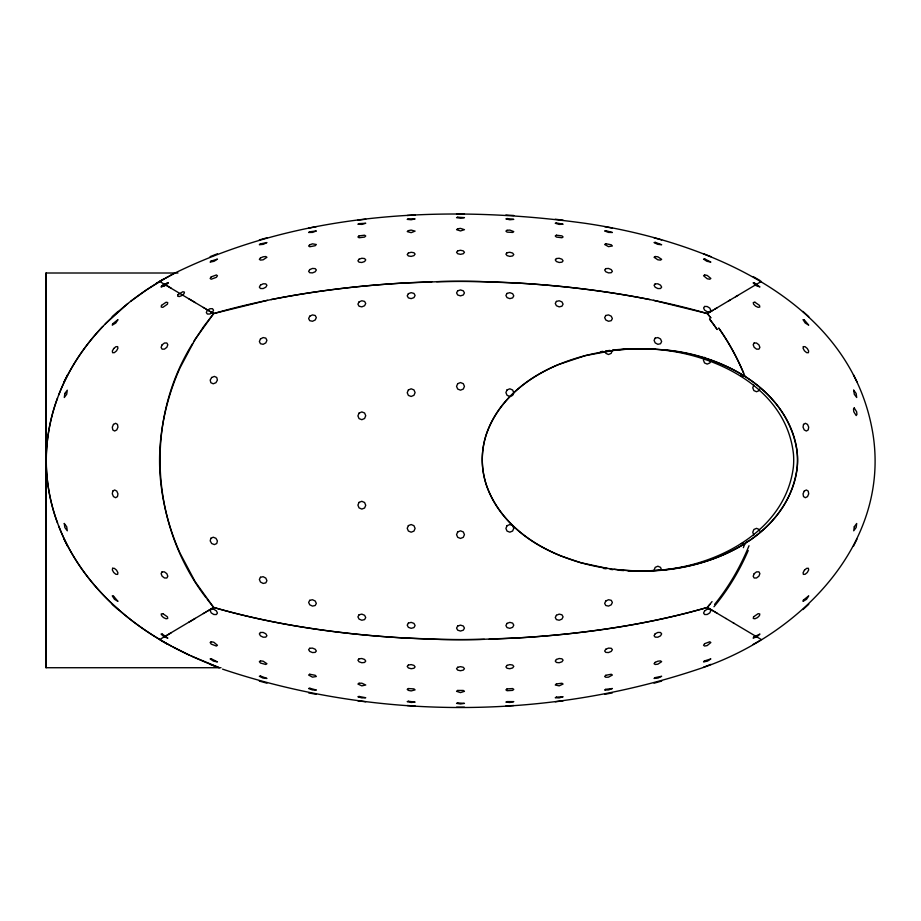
<?xml version="1.0" encoding="UTF-8"?>
<svg xmlns="http://www.w3.org/2000/svg" width="921" height="921" viewBox="0 0 921 921"><rect width="100%" height="100%" fill="white"/><g stroke="black" fill="none" stroke-linecap="round" stroke-linejoin="round"><path stroke-width="1.38" d="M221.005 667.725L46.05 667.725L46.05 273.007L177.949 273.007M57.539 398.045C42.55 437.935 42.55 483.065 57.539 522.955M612.292 350.567L611.187 353.353L608.516 354.516L605.857 353.353L605.109 351.5M704.53 357.348L703.425 360.146L704.53 362.932L707.201 364.094L709.872 362.932L710.966 360.146M654.083 570.145L655.188 567.359L657.859 566.196L660.518 567.359L661.635 570.145M753.862 385.001L752.756 387.787L753.873 390.585L756.544 391.736L759.203 390.585L759.94 388.72M58.702 394.971C68.568 369.459 83.972 346.25 102.795 326.471M743.351 547.673C744.467 544.587 745.63 541.571 749.383 540.65C773.916 523.922 793.994 497.962 797.172 467.73A72.655 69.478 89.4 0 0 797.079 451.647C788.065 388.627 720.913 354.055 663.155 349.773M64.021 381.847L67.544 374.778M853.456 546.222L856.979 539.153M192.616 343.51C144.206 420.839 150.664 525.638 206.016 597.694M193.847 341.449L203.702 326.495L213.66 313.566L267.47 300.315M712.037 601.609L707.34 607.434C636.48 627.8 562.719 636.676 489.166 639.197M709.826 604.406L707.34 607.434C662.579 620.42 616.494 628.444 570.214 633.567A727.083 503.948 0 0 1 518.753 637.885L479.933 639.427A658.008 456.068 0 0 1 441.067 639.427L402.247 637.885A727.083 503.948 0 0 1 350.786 633.567C304.506 628.444 258.421 620.42 213.66 607.434L207.133 599.191M105.247 323.939L127.812 303.585M112.201 316.732L118.049 311.425M802.951 609.575L808.799 604.268M130.863 301.179L146.635 289.816L162.879 279.696M222.548 669.13C375.238 720.314 545.762 720.314 698.452 669.13C796.63 637.056 889.778 546.383 873.166 435.38C852.029 299.682 705.521 240.945 585.376 223.343C448.078 204.37 301.259 211.22 175.013 273.007L169.89 275.747M651.423 570.617C711.818 568.787 785.463 533.305 793.43 466.613A72.483 69.317 89.4 0 0 793.499 454.479C785.993 383.573 705.636 348.99 642.835 348.829A254.127 243.017 89.4 0 0 612.672 350.084M204.876 612.638L159.563 639.623M730.111 300.016L714.984 309.042M156.179 283.392L162.959 279.351M203.38 613.524L206.016 611.958M205.855 612.051L213.66 607.434C286.063 628.214 361.458 637.09 436.6 639.324A664.352 460.465 0 0 0 484.4 639.335M717.079 307.798L707.34 313.566C662.579 300.58 616.494 292.556 570.214 287.433A727.083 503.948 0 0 0 518.753 283.115L479.933 281.573A658.008 456.068 0 0 0 441.067 281.573L402.247 283.115A727.083 503.948 0 0 0 350.786 287.433C304.506 292.556 258.421 300.58 213.66 313.566L195.194 339.239L180.067 367.767A218.081 185.42 -90 0 0 171.168 390.723C165.112 409.223 161.221 428.449 159.966 447.894A170.719 145.15 90 0 0 159.966 473.106C161.221 492.551 165.112 511.777 171.168 530.289A218.081 185.42 90 0 0 180.056 553.233L195.194 581.761L213.66 607.434L212.889 607.883M735.603 296.746L761.437 281.377M207.133 611.291L209.24 610.036M728.384 301.052L737.698 295.503M712.796 310.354L707.34 313.566L653.53 300.315M210.23 609.449L212.06 608.367M163.259 279.477L164.042 279.028M164.813 278.579C117.14 305.507 75.844 346.975 57.125 399.184A184.868 184.868 0 0 0 46.165 460.5A184.868 184.868 0 0 0 57.114 521.816C76.765 576.581 120.996 619.234 171.571 646.162M753.113 644.435L759.963 640.521M164.502 278.764L166.759 277.486M165.204 278.361L171.456 274.895M167.15 277.267L168.716 276.392M171.847 274.688L173.424 273.848M173.827 273.641L174.61 273.215M210.126 256.637L217.483 253.759M703.517 667.241L710.874 664.363M259.342 239.921L266.952 237.814M654.048 683.186L661.658 681.08M271.062 299.59C324.019 289.067 377.898 283.495 431.834 281.803M308.604 228.132L316.364 226.635M604.637 694.365L612.396 692.868M600.469 351.753L602.841 351.35M605.684 350.97L609.967 350.394M357.901 220.165L365.741 219.221M555.259 701.779L563.099 700.835M407.22 215.491L415.106 215.019M505.894 705.981L513.78 705.509M740.622 376.113L744.479 376.067C771.833 393.117 794.777 421.346 797.344 454.444A72.483 69.317 89.4 0 1 797.275 466.579C788.756 538.29 706.66 571.883 643.146 570.951A253.839 242.73 89.4 0 1 627.972 570.79M741.186 543.563L745.031 543.517C702.907 569.5 650.917 575.579 602.679 567.647C554.707 559.461 503.706 533.604 486.415 485.148A77.41 74.025 89.4 0 1 486.184 434.793C503.073 386.187 554.12 360.238 602.035 352.064C650.295 344.109 702.274 350.187 744.479 376.067M456.551 213.799L464.449 213.799M456.551 707.201L464.449 707.201M654.935 349.128L646.68 348.794A254.127 243.017 89.4 0 0 613.812 350.348L585.411 355.598L557.919 364.751A180.228 172.342 89.4 0 0 541.03 372.947C512.951 388.409 488.429 414.508 483.249 447.088A76.547 73.196 89.4 0 0 482.639 467.304C486.219 503.971 514.379 533.201 546.061 549.169A186.503 178.34 89.4 0 0 561.303 556.1L580.667 562.673L607.319 568.395M505.894 215.019L513.78 215.491M407.22 705.509L415.106 705.981M555.259 219.221L563.099 220.165M357.901 700.835L365.741 701.779M603.474 568.43L606.156 568.798M604.637 226.635L612.396 228.132M308.604 692.868L316.364 694.365M649.938 299.59C595.427 288.768 539.936 283.161 484.4 281.676A664.352 460.465 0 0 0 436.6 281.665M654.048 237.814L661.658 239.921M259.342 681.08L266.952 683.186M703.517 253.759L710.874 256.637M210.126 664.363L217.483 667.241M191.257 655.982L219.371 667.725A428.806 428.806 0 0 1 196.484 658.365C137.022 632.589 82.487 587.736 58.702 526.029M189.726 655.28L173.067 646.968M753.113 276.565L759.963 280.479M161.037 640.521L167.887 644.435M212.889 313.117L213.66 313.566L205.855 308.949M708.94 608.367L707.34 607.434L725.99 618.521M212.06 312.633L210.23 311.551M709.826 608.896L713.867 611.291M208.204 310.354L209.24 310.964M159.563 281.377L204.876 308.362M733.243 622.849L761.437 639.623M714.984 611.958L717.298 613.34M725.909 618.475L734.025 623.31M203.38 307.476L206.016 309.042M802.951 311.425L808.799 316.732M112.201 604.268L118.049 609.575M710.805 317.826L707.34 313.566L710.77 317.78M853.456 374.778L856.979 381.847M64.021 539.153L67.544 546.222M759.94 531.348L759.203 529.494L756.532 528.332L753.862 529.494L752.756 532.28L753.873 535.078M46.05 273.007L46.05 667.725M749.015 545.727A233.416 202.332 86.7 0 1 714.615 604.383M744.79 375.895A230.641 196.104 90 0 0 718.668 328.014A231.632 196.91 90 0 1 743.638 373.155M709.619 319.092A244.215 209.032 -88.9 0 1 717.171 329.43M709.515 319.103A243.086 208.111 -88.9 0 1 717.102 329.499M188.701 298.68A235.834 0.921 31.1 0 1 195.275 302.606M171.318 288.319A243.984 0.76 31.1 0 1 166.194 285.165M195.275 618.394A235.834 0.921 -31.1 0 1 188.701 622.32M166.194 635.835A243.984 0.76 -31.1 0 1 171.318 632.681M748.232 550.516A234.901 204.876 85.4 0 1 713.994 606.743M623.851 570.583A253.839 242.73 89.4 0 1 618.359 570.18M612.902 569.65A253.839 242.73 89.4 0 1 610.186 569.339M646.991 570.916A253.839 242.73 89.4 0 1 614.031 569.305M112.615 568.28L112.35 569.995L113.709 572.494L115.896 574.301L117.635 574.382L117.9 572.666L116.541 570.168L114.354 568.349L112.615 568.28M803.365 346.618L803.1 348.334L804.459 350.832L806.646 352.651L808.385 352.72L808.65 351.005L807.291 348.506L805.104 346.699L803.365 346.618M64.297 523.496L64.861 527.526L67.279 530.807L66.715 526.766L64.297 523.496M853.721 390.193L854.285 394.234L856.703 397.504L856.139 393.474L853.721 390.193M161.497 305.404L161.221 307.038L162.844 307.349L167.438 304.172L167.714 302.549L166.091 302.226L161.497 305.404M753.562 616.828L753.286 618.452L754.909 618.774L757.488 617.588L759.503 615.596L759.779 613.962L758.156 613.651L753.562 616.828M112.776 491.1L112.293 493.84L113.479 496.592L115.62 497.72L117.474 496.592L117.957 493.84L116.771 491.1L114.63 489.96L112.776 491.1M803.526 424.408L803.043 427.16L804.229 429.9L806.37 431.04L808.224 429.9L808.707 427.16L807.521 424.408L805.38 423.28L803.526 424.408M210.851 538.29L210.207 540.903L211.669 543.517L214.374 544.599L216.746 543.517L217.402 540.903L215.94 538.29L213.235 537.208L210.851 538.29M178.052 294.593L177.649 296.171L179.227 296.574L181.874 295.549L184.027 293.718L184.43 292.13L182.842 291.738L178.052 294.593M64.861 393.474L64.297 397.504L66.715 394.234L67.279 390.193L64.861 393.474M112.661 323.847L112.281 325.125L115.77 323.052L117.969 319.633L112.661 323.847M803.411 600.089L803.031 601.367L806.52 599.295L808.719 595.875L803.411 600.089M854.285 526.766L853.721 530.807L856.139 527.526L856.703 523.496L854.285 526.766M162.084 344.845L161.106 347.39L162.084 349.163L164.468 349.128L166.839 347.298L167.818 344.753L166.839 342.98L164.468 343.015L162.084 344.845M754.161 573.702L753.182 576.247L754.161 578.02L756.532 577.985L758.916 576.155L759.894 573.61L758.916 571.837L756.532 571.872L754.161 573.702M359.052 413.115L357.912 415.889L359.052 418.618L361.826 419.7L364.589 418.491L365.741 415.716L364.589 412.988L361.826 411.917L359.052 413.115M359.052 502.382L357.912 505.111L359.052 507.885L361.826 509.083L364.589 508.012L365.741 505.284L364.589 502.509L361.826 501.3L359.052 502.382M408.371 389.974L407.22 392.703L408.371 395.397L411.157 396.467L413.943 395.305L415.095 392.576L413.943 389.894L411.157 388.812L408.371 389.974M507.057 525.695L505.905 528.412L507.057 531.106L509.843 532.177L512.629 531.014L513.78 528.297L512.629 525.603L509.843 524.533L507.057 525.695M113.479 424.408L112.293 427.16L112.776 429.9L114.63 431.04L116.771 429.9L117.957 427.16L117.474 424.408L115.62 423.28L113.479 424.408M457.714 383.677L456.551 386.371L457.714 389.065L460.5 390.17L463.286 389.065L464.449 386.371L463.286 383.677L460.5 382.56L457.714 383.677M408.371 525.603L407.22 528.297L408.371 531.026L411.157 532.188L413.943 531.106L415.095 528.424L413.943 525.695L411.157 524.533L408.371 525.603M507.057 389.894L505.905 392.576L507.057 395.305L509.843 396.467L512.629 395.397L513.78 392.703L512.629 389.986L509.843 388.812L507.057 389.894M457.714 531.935L456.551 534.629L457.714 537.323L460.5 538.44L463.286 537.323L464.449 534.629L463.286 531.935L460.5 530.83L457.714 531.935M804.229 491.1L803.043 493.84L803.526 496.592L805.38 497.72L807.521 496.592L808.707 493.84L808.224 491.1L806.37 489.96L804.229 491.1M260.47 338.974L259.365 341.53L260.47 343.74L263.141 344.304L265.812 342.888L266.917 340.333L265.812 338.122L263.141 337.558L260.47 338.974M309.755 316.191L308.627 318.585L309.755 320.681L312.484 321.268L315.212 319.99L316.34 317.595L315.212 315.489L312.484 314.913L309.755 316.191M605.788 601.01L604.66 603.405L605.788 605.511L608.516 606.087L611.245 604.809L612.373 602.415L611.245 600.319L608.516 599.732L605.788 601.01M207.363 310.342L206.304 312.553L207.363 314.061L209.919 313.992L212.475 312.38L213.534 310.181L212.475 308.673L209.919 308.742L207.363 310.342M704.623 610.865L703.563 613.052L704.623 614.549L707.19 614.491L709.757 612.902L710.816 610.727L709.757 609.218L707.19 609.276L704.623 610.865M260.47 577.26L259.365 579.47L260.47 582.026L263.141 583.442L265.812 582.878L266.917 580.667L265.812 578.112L263.141 576.696L260.47 577.26M655.188 338.122L654.083 340.333L655.188 342.888L657.859 344.304L660.53 343.74L661.635 341.53L660.53 338.974L657.859 337.558L655.188 338.122M359.063 301.904L357.912 304.16L359.063 306.221L361.826 306.866L364.589 305.726L365.729 303.458L364.589 301.409L361.826 300.764L359.063 301.904M556.411 615.274L555.271 617.542L556.411 619.591L559.174 620.236L561.937 619.096L563.088 616.84L561.937 614.779L559.174 614.134L556.411 615.274M408.371 293.672L407.22 295.837L408.371 297.886L411.157 298.623L413.943 297.621L415.095 295.457L413.943 293.408L411.157 292.671L408.371 293.672M507.057 623.379L505.905 625.543L507.057 627.592L509.843 628.329L512.629 627.328L513.78 625.163L512.629 623.114L509.843 622.377L507.057 623.379M309.755 600.319L308.627 602.415L309.755 604.809L312.484 606.087L315.212 605.511L316.34 603.405L315.212 601.01L312.484 599.732L309.755 600.319M605.788 315.489L604.66 317.595L605.788 319.99L608.516 321.268L611.245 320.681L612.373 318.585L611.245 316.191L608.516 314.913L605.788 315.489M113.709 348.506L112.35 351.005L112.615 352.72L114.354 352.651L116.541 350.832L117.9 348.334L117.635 346.618L115.896 346.699L113.709 348.506M804.459 570.168L803.1 572.666L803.365 574.382L805.104 574.301L807.291 572.494L808.65 569.995L808.385 568.28L806.646 568.349L804.459 570.168M162.084 571.837L161.106 573.61L162.084 576.155L164.468 577.985L166.839 578.02L167.818 576.247L166.839 573.702L164.468 571.872L162.084 571.837M457.714 290.817L456.551 292.901L457.714 294.996L460.5 295.86L463.286 294.996L464.449 292.901L463.286 290.817L460.5 289.954L457.714 290.817M457.714 626.004L456.551 628.099L457.714 630.183L460.5 631.046L463.286 630.183L464.449 628.099L463.286 626.004L460.5 625.14L457.714 626.004M754.161 342.98L753.182 344.753L754.161 347.298L756.532 349.128L758.916 349.163L759.894 347.39L758.916 344.845L756.532 343.015L754.161 342.98M359.063 614.779L357.912 616.84L359.063 619.096L361.826 620.236L364.589 619.591L365.729 617.542L364.589 615.274L361.826 614.134L359.063 614.779M556.411 301.409L555.271 303.458L556.411 305.726L559.174 306.866L561.937 306.221L563.088 304.16L561.937 301.904L559.174 300.764L556.411 301.409M211.669 377.483L210.207 380.097L210.851 382.71L213.235 383.792L215.94 382.71L217.402 380.097L216.746 377.483L214.374 376.401L211.669 377.483M507.057 293.408L505.905 295.457L507.057 297.621L509.843 298.623L512.629 297.886L513.78 295.837L512.629 293.672L509.843 292.671L507.057 293.408M408.371 623.114L407.22 625.163L408.371 627.328L411.157 628.329L413.943 627.592L415.095 625.543L413.943 623.379L411.157 622.377L408.371 623.114M260.47 285.153L259.365 287.099L260.47 288.515L263.141 288.561L265.812 287.225L266.917 285.28L265.812 283.864L263.141 283.806L260.47 285.153M655.188 633.775L654.083 635.72L655.188 637.136L657.859 637.194L660.53 635.847L661.635 633.901L660.53 632.485L657.859 632.439L655.188 633.775M161.762 285.832L161.071 286.938L164.905 285.648L167.852 282.885L161.762 285.832M753.827 636.998L753.148 638.115L756.97 636.814L759.929 634.062L753.827 636.998M162.28 285.51L161.601 286.615L165.423 285.337L168.382 282.586L162.28 285.51M309.755 269.588L308.616 271.35L309.755 272.72L312.484 272.892L315.212 271.764L316.34 269.991L315.212 268.621L312.484 268.448L309.755 269.588M605.788 649.236L604.66 651.009L605.788 652.379L608.516 652.552L611.245 651.412L612.384 649.65L611.245 648.28L608.516 648.108L605.788 649.236M854.216 407.968L853.502 409.074L853.79 411.768L856.208 415.567L856.933 414.45L856.645 411.768L854.216 407.968M211.22 276.887L210.149 278.464L211.22 279.236L216.389 277.313L217.448 275.736L216.389 274.953L211.22 276.887M704.611 643.687L703.552 645.264L704.611 646.047L707.201 645.575L710.851 642.536L709.78 641.764L704.611 643.687M359.052 259.204L357.912 260.827L359.052 262.186L361.826 262.485L364.589 261.541L365.729 259.918L364.589 258.559L361.826 258.26L359.052 259.204M556.411 659.459L555.271 661.082L556.411 662.441L559.174 662.74L561.948 661.796L563.088 660.173L561.948 658.814L559.174 658.515L556.411 659.459M211.243 609.218L210.184 610.727L211.243 612.902L213.81 614.491L216.377 614.549L217.437 613.052L216.377 610.865L213.81 609.276L211.243 609.218M704.623 306.451L703.563 307.948L704.623 310.135L707.19 311.724L709.757 311.782L710.816 310.273L709.757 308.098L707.19 306.509L704.623 306.451M408.371 253.056L407.22 254.576L408.371 255.957L411.157 256.395L413.943 255.624L415.095 254.104L413.943 252.722L411.157 252.285L408.371 253.056M507.057 665.376L505.905 666.896L507.057 668.278L509.843 668.715L512.629 667.944L513.78 666.424L512.629 665.043L509.843 664.605L507.057 665.376M260.47 632.485L259.365 633.901L260.47 635.847L263.141 637.194L265.812 637.136L266.917 635.72L265.812 633.775L263.141 632.439L260.47 632.485M655.188 283.864L654.083 285.28L655.188 287.225L657.859 288.561L660.53 288.515L661.635 287.099L660.53 285.153L657.859 283.806L655.188 283.864M457.714 250.869L456.551 252.308L457.714 253.736L460.5 254.334L463.286 253.736L464.449 252.308L463.286 250.869L460.5 250.27L457.714 250.869M457.714 667.265L456.551 668.692L457.714 670.131L460.5 670.73L463.286 670.131L464.449 668.692L463.286 667.265L460.5 666.666L457.714 667.265M260.459 257.972L259.354 259.331L260.459 260.102L263.141 259.814L266.929 257.281L265.824 256.522L263.141 256.809L260.459 257.972M655.176 662.349L654.071 663.719L655.176 664.478L657.859 664.191L661.646 661.669L660.541 660.898L657.859 661.186L655.176 662.349M605.788 268.621L604.66 269.991L605.788 271.764L608.516 272.892L611.245 272.72L612.384 271.35L611.245 269.588L608.516 268.448L605.788 268.621M309.755 648.28L308.616 649.65L309.755 651.412L312.484 652.552L315.212 652.379L316.34 651.009L315.212 649.236L312.484 648.108L309.755 648.28M507.057 252.722L505.905 254.104L507.057 255.624L509.843 256.395L512.629 255.957L513.78 254.576L512.629 253.056L509.843 252.285L507.057 252.722M408.371 665.043L407.22 666.424L408.371 667.944L411.157 668.715L413.943 668.278L415.095 666.896L413.943 665.376L411.157 664.605L408.371 665.043M556.411 258.559L555.271 259.918L556.411 261.541L559.174 262.485L561.948 262.186L563.088 260.827L561.948 259.204L559.174 258.26L556.411 258.559M359.052 658.814L357.912 660.173L359.052 661.796L361.826 662.74L364.589 662.441L365.729 661.082L364.589 659.459L361.826 658.515L359.052 658.814M211.013 261.127L210.149 262.071L214.098 261.299L217.46 259.089L211.013 261.127M704.404 660.967L703.54 661.911L707.489 661.14L710.851 658.929L704.404 660.967M309.744 244.779L308.616 245.976L309.744 246.747L315.212 245.711L316.352 244.502L312.484 243.846L309.744 244.779M605.788 675.289L604.648 676.498L605.788 677.269L608.516 677.154L612.384 675.024L611.256 674.253L605.788 675.289M359.052 235.88L357.912 236.962L359.052 237.756L364.589 237.077L365.741 235.995L364.589 235.2L359.052 235.88M556.411 683.923L555.259 685.005L559.174 685.857L563.088 684.038L561.948 683.244L556.411 683.923M408.371 230.63L407.22 231.608L411.157 232.656L415.095 231.125L411.157 230.077L408.371 230.63M507.057 688.896L505.905 689.875L507.057 690.715L512.629 690.37L513.78 689.392L512.629 688.551L507.057 688.896M260.321 243.915L259.354 244.721L263.337 244.33L266.94 242.545L260.321 243.915M655.038 677.649L654.06 678.455L658.055 678.052L661.646 676.279L655.038 677.649M457.714 228.776L456.551 229.674L460.5 230.941L464.449 229.674L460.5 228.396L457.714 228.776M457.714 690.439L456.551 691.326L460.5 692.604L464.449 691.326L463.286 690.439L457.714 690.439M704.611 274.953L703.552 275.736L707.201 278.764L709.78 279.236L710.851 278.464L707.201 275.425L704.611 274.953M211.22 641.764L210.149 642.536L211.22 644.113L216.389 646.047L217.448 645.264L213.799 642.236L211.22 641.764M507.057 230.285L505.905 231.125L507.057 232.104L512.629 232.449L513.78 231.608L509.843 230.077L507.057 230.285M408.371 688.551L407.22 689.392L408.371 690.37L411.157 690.923L415.095 689.875L413.943 688.896L408.371 688.551M556.411 235.2L555.259 235.995L556.411 237.077L561.948 237.756L563.088 236.962L561.948 235.88L556.411 235.2M359.052 683.244L357.912 684.038L361.826 685.857L365.741 685.005L361.826 683.198L359.052 683.244M655.176 256.522L654.071 257.281L657.859 259.814L660.541 260.102L661.646 259.331L657.859 256.809L655.176 256.522M260.459 660.898L259.354 661.669L260.459 663.028L265.824 664.478L266.929 663.719L263.141 661.186L260.459 660.898M605.788 243.731L604.648 244.502L608.516 246.644L612.384 245.976L611.256 244.779L605.788 243.731M309.744 674.253L308.616 675.024L312.484 677.154L316.352 676.498L315.212 675.289L309.744 674.253M309.652 231.804L308.616 232.495L312.61 232.391L316.352 230.952L309.652 231.804M605.684 689.345L604.648 690.048L608.654 689.933L612.384 688.505L605.684 689.345M359.052 223.63L357.901 224.229L361.826 224.402L365.741 223.273L359.052 223.63M556.411 697.128L555.259 697.727L559.174 697.899L563.099 696.771L556.411 697.128M408.371 218.864L407.22 219.371L411.157 219.762L415.106 218.899L408.371 218.864M507.057 701.595L505.894 702.101L509.843 702.481L513.78 701.629L507.057 701.595M457.714 217.195L456.551 217.621L460.5 218.231L464.449 217.621L457.714 217.195M457.714 702.942L456.551 703.379L460.5 703.989L464.449 703.379L457.714 702.942M507.057 218.53L505.894 218.899L509.843 219.762L513.78 219.371L507.057 218.53M408.371 701.261L407.22 701.629L411.157 702.481L415.106 702.101L408.371 701.261M556.411 222.951L555.259 223.273L559.174 224.402L563.099 224.229L556.411 222.951M359.052 696.449L357.901 696.771L361.826 697.899L365.741 697.727L359.052 696.449M605.868 230.711L604.648 230.952L608.39 232.391L612.384 232.495L605.868 230.711M309.836 688.263L308.616 688.505L312.346 689.933L316.352 690.048L309.836 688.263M754.909 302.226L753.286 302.549L753.562 304.172L755.577 306.163L758.156 307.349L759.779 307.038L759.503 305.404L754.909 302.226M162.844 613.651L161.221 613.962L161.497 615.596L163.512 617.588L166.091 618.774L167.714 618.452L167.438 616.828L162.844 613.651M655.315 242.373L654.06 242.545L657.663 244.33L661.646 244.721L655.315 242.373M260.597 676.106L259.354 676.279L262.946 678.052L266.94 678.455L260.597 676.106M704.818 259.02L703.54 259.089L706.902 261.299L710.851 262.071L704.818 259.02M211.427 658.86L210.149 658.929L213.511 661.14L217.46 661.911L211.427 658.86M754.449 282.966L753.148 282.885L756.095 285.648L759.929 286.938L754.449 282.966M162.384 634.143L161.071 634.062L164.03 636.814L167.852 638.115L162.384 634.143M804.332 319.967L803.031 319.633L805.23 323.052L808.719 325.125L804.332 319.967M113.582 596.209L112.281 595.875L114.48 599.295L117.969 601.367L113.582 596.209"/></g></svg>
